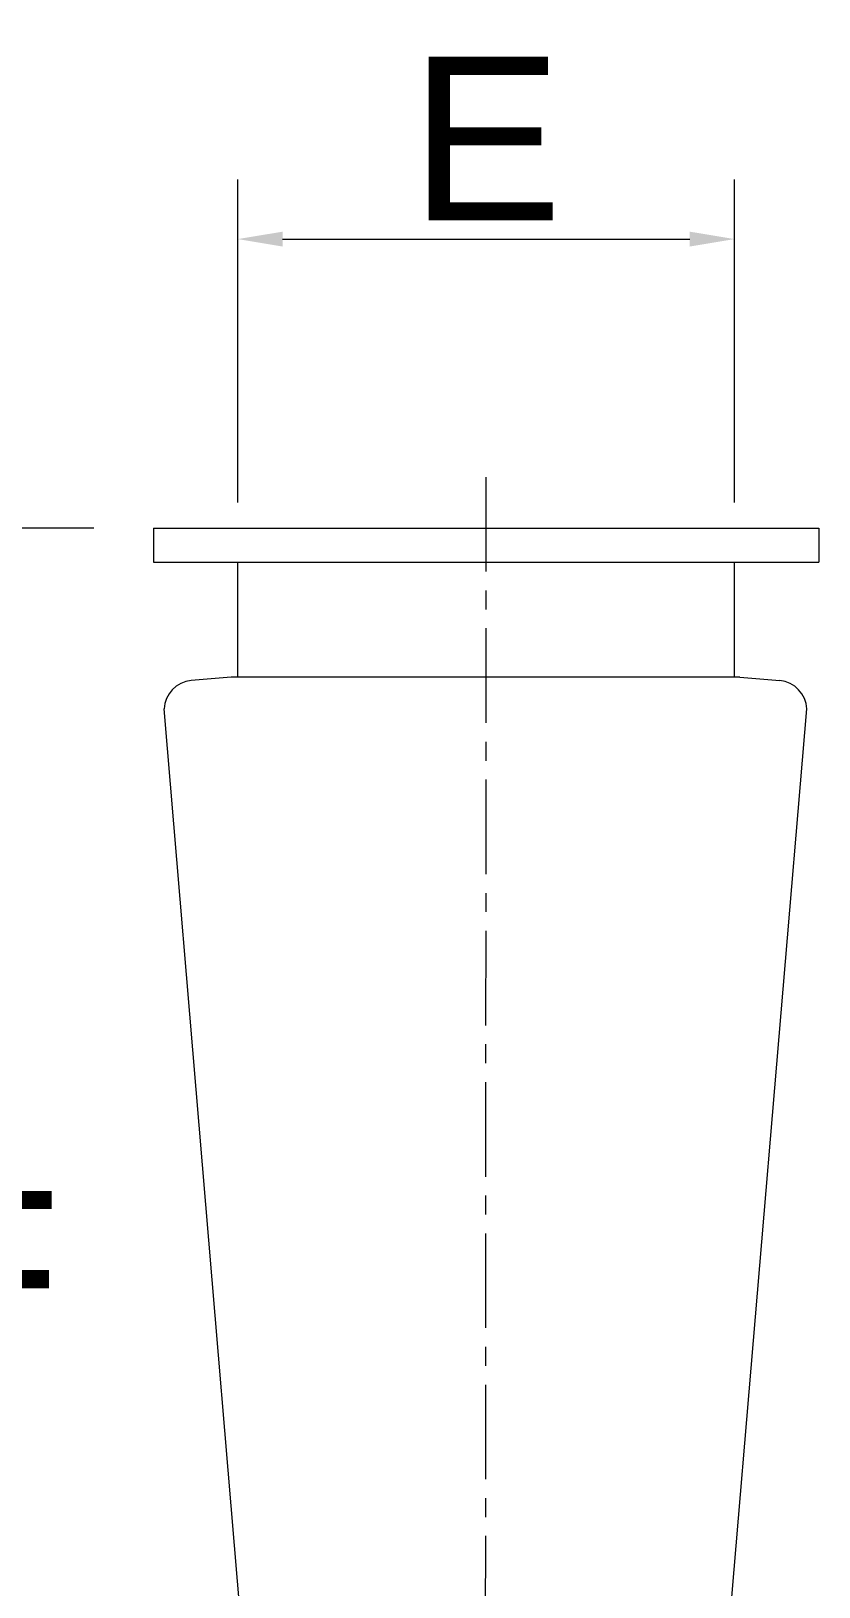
# Model space of a CAD drawing. Header units: millimetres. Extents: x -1 to 671026, y 1 to 511259.
# Drawn here: x 508411 to 528561, y 311357 to 351166 of the extents above; entities that cross this region are included whole.
import ezdxf

# ---------------------------------------------------------------- set-up
doc = ezdxf.new("R2010")
doc.units = ezdxf.units.MM
doc.header["$LTSCALE"] = 25.4
doc.linetypes.add('CENTER', pattern=[50.8, 31.75, -6.35, 6.35, -6.35])
doc.layers.get('Defpoints').update_dxf_attribs({"lineweight": 5})
doc.layers.add('CAXA1', color=5, linetype='CENTER', lineweight=5)
doc.styles.add('Roman', font='arial.ttf')
doc.styles.get("Standard").update_dxf_attribs({"font": 'arial.ttf'})
doc.dimstyles.new('ISO-25', dxfattribs={"dimscale": 30, "dimtxt": 38.1, "dimasz": 38.1, "dimexe": 50.8, "dimexo": 50.8, "dimgap": 15.875, "dimtad": 1, "dimtih": 1, "dimtoh": 1, "dimdec": 1, "dimlfac": 0.03937, "dimdsep": 46, "dimtxsty": 'Standard', "dimcen": 63.5, "dimclrd": 7, "dimclre": 7, "dimclrt": 7, "dimadec": 0, "dimazin": 0, "dimtfac": 1, "dimtdec": 1, "dimtmove": 0, "dimatfit": 3, "dimfxl": 25.4, "dimlwd": 5, "dimlwe": 5, "dimarcsym": 0})

# ---------------------------------------------------------------- blocks, each defined once
blk = doc.blocks.new('*D11')
at = {"color": 7, "linetype": 'Continuous', "lineweight": 5, "transparency": 16777216}
for p, q in [((513701, 339106), (513701, 347369)), ((526401, 339101), (526401, 347369)), ((514844, 345845), (525258, 345845))]:
    blk.add_line(p, q, dxfattribs=at)
at = {"color": 7, "transparency": 16777216}
for points in [[(514844, 346035), (514844, 345654), (513701, 345845)], [(525258, 346035), (525258, 345654), (526401, 345845)]]:
    blk.add_solid(points, dxfattribs=at)
at = {"layer": 'Defpoints', "color": 0, "transparency": 16777216}
for p in [(526401, 345845), (513701, 337582), (526401, 337577)]:
    blk.add_point(p, dxfattribs=at)
at = {"color": 7, "lineweight": 5, "transparency": 16777216, "insert": (520051, 348416), "char_height": 4191, "attachment_point": 5, "style": 'Roman'}
blk.add_mtext('E', dxfattribs=at)
blk = doc.blocks.new('*D12')
at = {"color": 7, "linetype": 'Continuous', "lineweight": 5, "transparency": 16777216}
for p, q in [((510019, 338445), (505859, 338445)), ((507383, 337302), (507383, 321967)), ((507383, 301488), (507383, 316823)), ((512855, 300345), (505859, 300345))]:
    blk.add_line(p, q, dxfattribs=at)
at = {"color": 7, "transparency": 16777216}
for points in [[(507193, 337302), (507574, 337302), (507383, 338445)], [(507193, 301488), (507574, 301488), (507383, 300345)]]:
    blk.add_solid(points, dxfattribs=at)
at = {"layer": 'Defpoints', "color": 0, "transparency": 16777216}
for p in [(511543, 338445), (507383, 300345), (514379, 300345)]:
    blk.add_point(p, dxfattribs=at)
at = {"color": 7, "lineweight": 5, "transparency": 16777216, "insert": (507383, 319395), "char_height": 4191, "attachment_point": 5, "style": 'Roman'}
blk.add_mtext('F', dxfattribs=at)

msp = doc.modelspace()

# ---------------------------------------------------------------- linework, layer by layer
at = {"color": 7, "lineweight": 5}
for p, q in [((511542.93, 338445.23), (528560.93, 338445.23)), ((511542.93, 338445.23), (511542.93, 337581.63)), ((528560.93, 338445.23), (528560.93, 337581.63)), ((511542.93, 337581.63), (528560.93, 337581.63)), ((513701.47, 334635.23), (513701.47, 337581.63)), ((526401.47, 334635.23), (526401.47, 337577.12)), ((513530.46, 334635.23), (512505.73, 334545.58)), ((526535.26, 334635.23), (513530.46, 334635.23)), ((526535.26, 334635.23), (527559.99, 334545.58)), ((514348.98, 303698.03), (511811.67, 333822.43)), ((525712.71, 303698.03), (528255.4, 333822.43))]:
    msp.add_line(p, q, dxfattribs=at)
for centre, start, end in [((512572.15, 333786.48), 95, 177.295687), ((527493.57, 333786.48), 2.704313, 85)]:
    msp.add_arc(centre, 762, start, end, dxfattribs=at)
at = {"layer": 'CAXA1', "linetype": 'CENTER', "lineweight": 5, "ltscale": 3}
msp.add_line((520030.84, 298627.26), (520052.8, 340095.54), dxfattribs=at)

# ---------------------------------------------------------------- dimensions: what is measured, and where the dimension line sits
at = {"color": 7, "lineweight": 5}
dim = msp.add_linear_dim(base=(526401.47, 345844.56), p1=(513701.47, 337581.63), p2=(526401.47, 337577.12), text='E', dimstyle='ISO-25', override={"dimscale": 30, "dimtxt": 139.7, "dimpost": '\\X', "dimtxsty": 'Roman', "dimtmove": 1}, dxfattribs=at)
dim.commit()
dim.dimension.update_dxf_attribs({"geometry": '*D11', "text_midpoint": (520051.47, 345844.56), "dimtype": 160})
dim = msp.add_linear_dim(base=(507383.08, 300345.23), p1=(511542.93, 338445.23), p2=(514379.34, 300345.23), angle=90, text='F', dimstyle='ISO-25', override={"dimscale": 30, "dimtxt": 139.7, "dimpost": '\\X', "dimtxsty": 'Roman', "dimtmove": 1}, dxfattribs=at)
dim.commit()
dim.dimension.update_dxf_attribs({"geometry": '*D12', "text_midpoint": (507383.08, 319395.23), "dimtype": 160})

doc.saveas('drawing.dxf')
